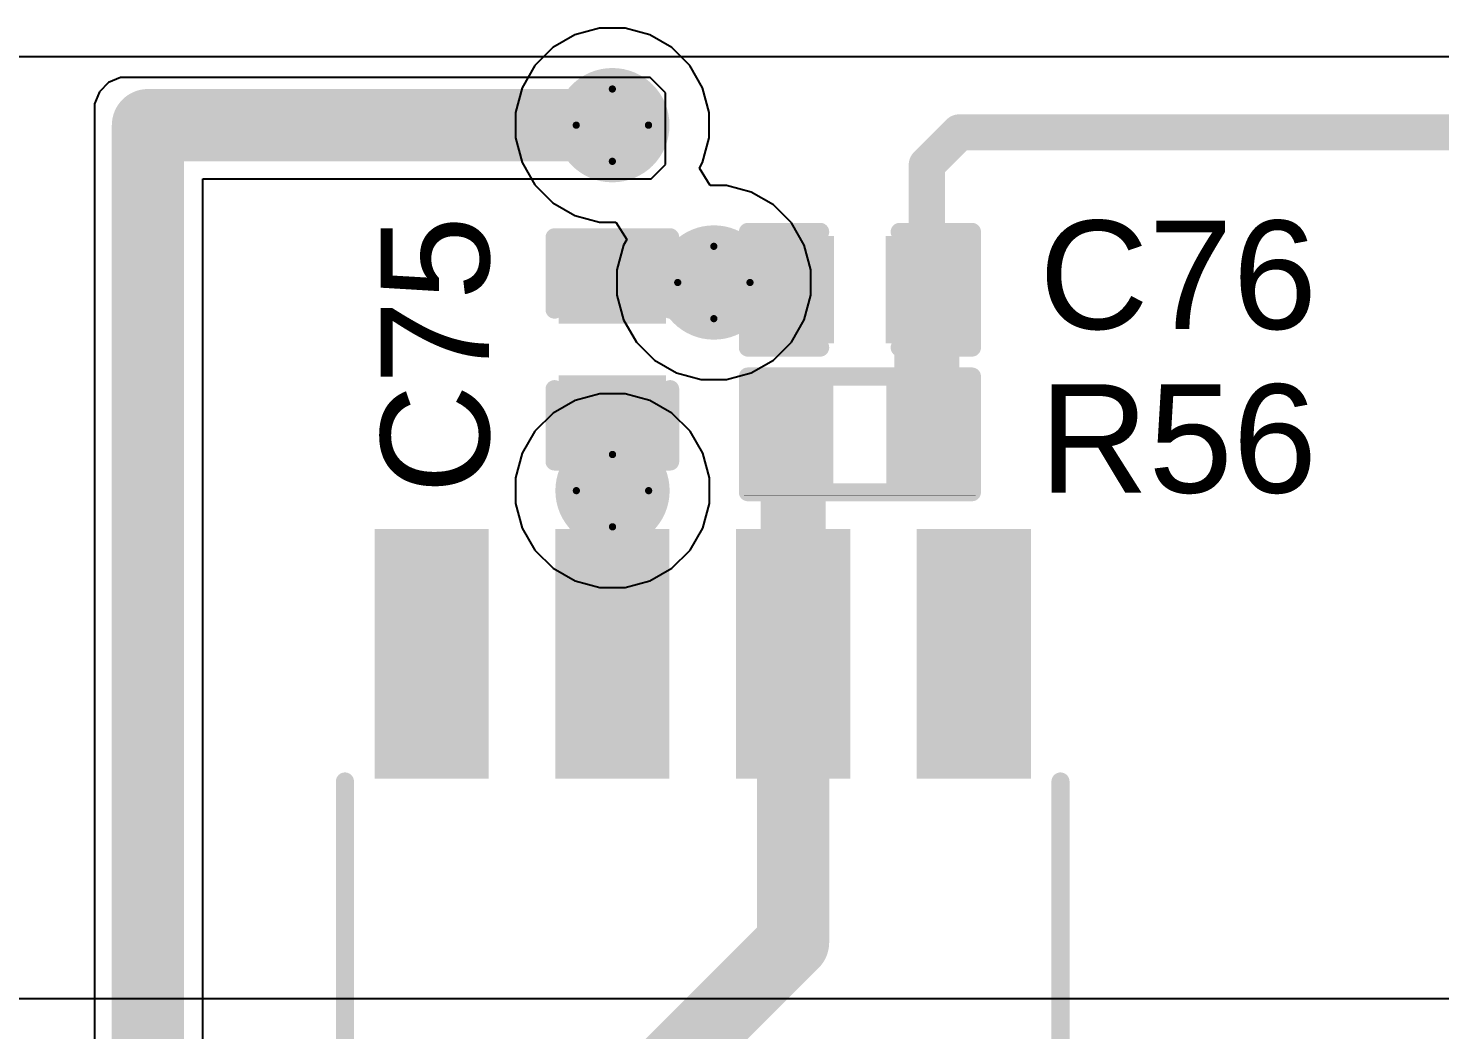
# Model space of a CAD drawing. Header units: inches. Extents: x -17.5 to 14.7, y -6.2 to 5.9.
# Drawn here: x 1.3503 to 1.7409, y 1.4118 to 1.6888 of the extents above; entities that cross this region are included whole.
import ezdxf

# ---------------------------------------------------------------- set-up
doc = ezdxf.new("R2010")
doc.units = ezdxf.units.IN
doc.header["$MEASUREMENT"] = 0
for name, color, linetype in [('Bottom Layer', 5, 'Continuous'), ('Bottom Solder', 6, 'Continuous'), ('Drill Drawing', 1, 'Continuous'), ('Ground Layer', 76, 'Continuous'), ('Power Layer', 16, 'Continuous'), ('Top Layer', 1, 'Continuous'), ('Top Overlay', 2, 'Continuous'), ('Top Paste', 8, 'Continuous'), ('Top Solder', 216, 'Continuous'), ('Via Holes', 16, 'Continuous')]:
    doc.layers.add(name, color=color, linetype=linetype)
doc.styles.add('Arial', font='', dxfattribs={"height": 0.2})
doc.styles.get('Arial').set_extended_font_data('Arial')

# ---------------------------------------------------------------- blocks, each defined once
blk = doc.blocks.new('SOIC_8_0_154___3_90___W______5')
at = {"layer": 'Top Layer'}
for points in [[(-0.13681, 0.06319), (-0.13681, 0.08681), (-0.07579, 0.08681), (-0.07579, 0.06319)], [(0.07579, 0.06319), (0.07579, 0.08681), (0.13681, 0.08681), (0.13681, 0.06319)], [(-0.13681, 0.01319), (-0.13681, 0.03681), (-0.07579, 0.03681), (-0.07579, 0.01319)], [(0.07579, 0.01319), (0.07579, 0.03681), (0.13681, 0.03681), (0.13681, 0.01319)], [(-0.13681, -0.03681), (-0.13681, -0.01319), (-0.07579, -0.01319), (-0.07579, -0.03681)], [(0.07579, -0.03681), (0.07579, -0.01319), (0.13681, -0.01319), (0.13681, -0.03681)], [(-0.13681, -0.08681), (-0.13681, -0.06319), (-0.07579, -0.06319), (-0.07579, -0.08681)], [(0.07579, -0.08681), (0.07579, -0.06319), (0.13681, -0.06319), (0.13681, -0.08681)]]:
    blk.add_hatch(color=1, dxfattribs=at).paths.add_polyline_path(points)
at = {"layer": 'Top Overlay'}
blk.add_hatch(color=2, dxfattribs=at).paths.add_polyline_path([(-0.07237, 0.06399), (-0.05837, 0.06399), (-0.05837, 0.08699), (-0.07237, 0.08699)])
at = {"layer": 'Top Paste'}
for points in [[(-0.13681, 0.06319), (-0.13681, 0.08681), (-0.07579, 0.08681), (-0.07579, 0.06319)], [(0.07579, 0.06319), (0.07579, 0.08681), (0.13681, 0.08681), (0.13681, 0.06319)], [(-0.13681, 0.01319), (-0.13681, 0.03681), (-0.07579, 0.03681), (-0.07579, 0.01319)], [(0.07579, 0.01319), (0.07579, 0.03681), (0.13681, 0.03681), (0.13681, 0.01319)], [(-0.13681, -0.03681), (-0.13681, -0.01319), (-0.07579, -0.01319), (-0.07579, -0.03681)], [(0.07579, -0.03681), (0.07579, -0.01319), (0.13681, -0.01319), (0.13681, -0.03681)], [(-0.13681, -0.08681), (-0.13681, -0.06319), (-0.07579, -0.06319), (-0.07579, -0.08681)], [(0.07579, -0.08681), (0.07579, -0.06319), (0.13681, -0.06319), (0.13681, -0.08681)]]:
    blk.add_hatch(color=8, dxfattribs=at).paths.add_polyline_path(points)
at = {"layer": 'Top Solder'}
for points in [[(-0.14081, 0.05919), (-0.14081, 0.09081), (-0.07179, 0.09081), (-0.07179, 0.05919)], [(0.07179, 0.05919), (0.07179, 0.09081), (0.14081, 0.09081), (0.14081, 0.05919)], [(-0.14081, 0.00919), (-0.14081, 0.04081), (-0.07179, 0.04081), (-0.07179, 0.00919)], [(0.07179, 0.00919), (0.07179, 0.04081), (0.14081, 0.04081), (0.14081, 0.00919)], [(-0.14081, -0.04081), (-0.14081, -0.00919), (-0.07179, -0.00919), (-0.07179, -0.04081)], [(0.07179, -0.04081), (0.07179, -0.00919), (0.14081, -0.00919), (0.14081, -0.04081)], [(-0.14081, -0.09081), (-0.14081, -0.05919), (-0.07179, -0.05919), (-0.07179, -0.09081)], [(0.07179, -0.09081), (0.07179, -0.05919), (0.14081, -0.05919), (0.14081, -0.09081)]]:
    blk.add_hatch(color=216, dxfattribs=at).paths.add_polyline_path(points)
at = {"layer": 'Top Overlay'}
for points in [[(-0.072, 0.099, 0.005, 0.005, 0), (0.071, 0.099, 0.005, 0.005, 0)], [(-0.14937, 0.081, 0.005, 0.005, 0), (-0.14937, 0.071, 0.005, 0.005, 0)], [(-0.14937, 0.081, 0.005, 0.005, 0), (-0.14437, 0.076, 0.005, 0.005, 0)], [(-0.14437, 0.076, 0.005, 0.005, 0), (-0.14937, 0.071, 0.005, 0.005, 0)], [(-0.072, -0.099, 0.005, 0.005, 0), (0.071, -0.099, 0.005, 0.005, 0)]]:
    blk.add_lwpolyline(points, format="xyseb", dxfattribs=at)
for points in [[(-0.07325, 0.099, 0.0025, 0.0025, 1), (-0.07075, 0.099, 0.0025, 0.0025, 1)], [(0.06975, 0.099, 0.0025, 0.0025, 1), (0.07225, 0.099, 0.0025, 0.0025, 1)], [(-0.15062, 0.081, 0.0025, 0.0025, 1), (-0.14812, 0.081, 0.0025, 0.0025, 1)], [(-0.15062, 0.081, 0.0025, 0.0025, 1), (-0.14812, 0.081, 0.0025, 0.0025, 1)], [(-0.14562, 0.076, 0.0025, 0.0025, 1), (-0.14312, 0.076, 0.0025, 0.0025, 1)], [(-0.14562, 0.076, 0.0025, 0.0025, 1), (-0.14312, 0.076, 0.0025, 0.0025, 1)], [(-0.15062, 0.071, 0.0025, 0.0025, 1), (-0.14812, 0.071, 0.0025, 0.0025, 1)], [(-0.15062, 0.071, 0.0025, 0.0025, 1), (-0.14812, 0.071, 0.0025, 0.0025, 1)], [(-0.07325, -0.099, 0.0025, 0.0025, 1), (-0.07075, -0.099, 0.0025, 0.0025, 1)], [(0.06975, -0.099, 0.0025, 0.0025, 1), (0.07225, -0.099, 0.0025, 0.0025, 1)]]:
    blk.add_lwpolyline(points, format="xyseb", close=True, dxfattribs=at)
blk = doc.blocks.new('R___0402_20')
at = {"layer": 'Top Layer'}
for points in [[(-0.0275, -0.0125), (-0.0275, 0.0125), (-0.0095, 0.0125), (-0.0095, -0.0125)], [(0.0095, -0.0125), (0.0095, 0.0125), (0.0275, 0.0125), (0.0275, -0.0125)]]:
    blk.add_hatch(color=1, dxfattribs=at).paths.add_polyline_path(points)
at = {"layer": 'Top Paste'}
for points in [[(-0.0275, -0.0125), (-0.0275, 0.0125), (-0.0095, 0.0125), (-0.0095, -0.0125)], [(0.0095, -0.0125), (0.0095, 0.0125), (0.0275, 0.0125), (0.0275, -0.0125)]]:
    blk.add_hatch(color=8, dxfattribs=at).paths.add_polyline_path(points)
at = {"layer": 'Top Solder'}
for points in [[(-0.02967, -0.01467), (-0.02967, 0.01467), (-0.00733, 0.01467), (-0.00733, -0.01467)], [(0.00733, -0.01467), (0.00733, 0.01467), (0.02967, 0.01467), (0.02967, -0.01467)]]:
    blk.add_hatch(color=216, dxfattribs=at).paths.add_polyline_path(points)
at = {"layer": 'Top Overlay'}
for points in [[(-0.031, -0.016, 0.005, 0.005, 0), (-0.031, 0.016, 0.005, 0.005, 0)], [(-0.031, 0.016, 0.005, 0.005, 0), (0.031, 0.016, 0.005, 0.005, 0)], [(0.031, -0.016, 0.005, 0.005, 0), (0.031, 0.016, 0.005, 0.005, 0)], [(-0.031, -0.016, 0.005, 0.005, 0), (0.031, -0.016, 0.005, 0.005, 0)], [(-0.032, -0.017, 0.000127, 0.000127, 0), (0.032, -0.017, 0.000127, 0.000127, 0)]]:
    blk.add_lwpolyline(points, format="xyseb", dxfattribs=at)
for points in [[(-0.03225, 0.016, 0.0025, 0.0025, 1), (-0.02975, 0.016, 0.0025, 0.0025, 1)], [(-0.03225, 0.016, 0.0025, 0.0025, 1), (-0.02975, 0.016, 0.0025, 0.0025, 1)], [(0.02975, 0.016, 0.0025, 0.0025, 1), (0.03225, 0.016, 0.0025, 0.0025, 1)], [(0.02975, 0.016, 0.0025, 0.0025, 1), (0.03225, 0.016, 0.0025, 0.0025, 1)], [(-0.03225, -0.016, 0.0025, 0.0025, 1), (-0.02975, -0.016, 0.0025, 0.0025, 1)], [(-0.03225, -0.016, 0.0025, 0.0025, 1), (-0.02975, -0.016, 0.0025, 0.0025, 1)], [(0.02975, -0.016, 0.0025, 0.0025, 1), (0.03225, -0.016, 0.0025, 0.0025, 1)], [(0.02975, -0.016, 0.0025, 0.0025, 1), (0.03225, -0.016, 0.0025, 0.0025, 1)], [(-0.03203, -0.017, 0.0000635, 0.0000635, 1), (-0.03197, -0.017, 0.0000635, 0.0000635, 1)], [(0.03197, -0.017, 0.0000635, 0.0000635, 1), (0.03203, -0.017, 0.0000635, 0.0000635, 1)]]:
    blk.add_lwpolyline(points, format="xyseb", close=True, dxfattribs=at)
blk = doc.blocks.new('C___0402_45')
at = {"layer": 'Top Layer'}
for points in [[(-0.0275, -0.0125), (-0.0275, 0.0125), (-0.0095, 0.0125), (-0.0095, -0.0125)], [(0.0095, -0.0125), (0.0095, 0.0125), (0.0275, 0.0125), (0.0275, -0.0125)]]:
    blk.add_hatch(color=1, dxfattribs=at).paths.add_polyline_path(points)
at = {"layer": 'Top Paste'}
for points in [[(-0.0275, -0.0125), (-0.0275, 0.0125), (-0.0095, 0.0125), (-0.0095, -0.0125)], [(0.0095, -0.0125), (0.0095, 0.0125), (0.0275, 0.0125), (0.0275, -0.0125)]]:
    blk.add_hatch(color=8, dxfattribs=at).paths.add_polyline_path(points)
at = {"layer": 'Top Solder'}
for points in [[(-0.02986, -0.01486), (-0.02986, 0.01486), (-0.00714, 0.01486), (-0.00714, -0.01486)], [(0.00714, -0.01486), (0.00714, 0.01486), (0.02986, 0.01486), (0.02986, -0.01486)]]:
    blk.add_hatch(color=216, dxfattribs=at).paths.add_polyline_path(points)
at = {"layer": 'Top Overlay'}
for points in [[(-0.031, 0.016, 0.005, 0.005, 0), (-0.011, 0.016, 0.005, 0.005, 0)], [(-0.031, -0.016, 0.005, 0.005, 0), (-0.031, 0.016, 0.005, 0.005, 0)], [(0.011, 0.016, 0.005, 0.005, 0), (0.031, 0.016, 0.005, 0.005, 0)], [(0.031, -0.016, 0.005, 0.005, 0), (0.031, 0.016, 0.005, 0.005, 0)], [(-0.031, -0.016, 0.005, 0.005, 0), (-0.011, -0.016, 0.005, 0.005, 0)], [(0.011, -0.016, 0.005, 0.005, 0), (0.031, -0.016, 0.005, 0.005, 0)]]:
    blk.add_lwpolyline(points, format="xyseb", dxfattribs=at)
for points in [[(-0.03225, 0.016, 0.0025, 0.0025, 1), (-0.02975, 0.016, 0.0025, 0.0025, 1)], [(-0.03225, 0.016, 0.0025, 0.0025, 1), (-0.02975, 0.016, 0.0025, 0.0025, 1)], [(-0.01225, 0.016, 0.0025, 0.0025, 1), (-0.00975, 0.016, 0.0025, 0.0025, 1)], [(0.00975, 0.016, 0.0025, 0.0025, 1), (0.01225, 0.016, 0.0025, 0.0025, 1)], [(0.02975, 0.016, 0.0025, 0.0025, 1), (0.03225, 0.016, 0.0025, 0.0025, 1)], [(0.02975, 0.016, 0.0025, 0.0025, 1), (0.03225, 0.016, 0.0025, 0.0025, 1)], [(-0.03225, -0.016, 0.0025, 0.0025, 1), (-0.02975, -0.016, 0.0025, 0.0025, 1)], [(-0.03225, -0.016, 0.0025, 0.0025, 1), (-0.02975, -0.016, 0.0025, 0.0025, 1)], [(-0.01225, -0.016, 0.0025, 0.0025, 1), (-0.00975, -0.016, 0.0025, 0.0025, 1)], [(0.00975, -0.016, 0.0025, 0.0025, 1), (0.01225, -0.016, 0.0025, 0.0025, 1)], [(0.02975, -0.016, 0.0025, 0.0025, 1), (0.03225, -0.016, 0.0025, 0.0025, 1)], [(0.02975, -0.016, 0.0025, 0.0025, 1), (0.03225, -0.016, 0.0025, 0.0025, 1)]]:
    blk.add_lwpolyline(points, format="xyseb", close=True, dxfattribs=at)
blk = doc.blocks.new('C___0402_46')
at = {"layer": 'Top Layer'}
for points in [[(-0.0275, -0.0125), (-0.0275, 0.0125), (-0.0095, 0.0125), (-0.0095, -0.0125)], [(0.0095, -0.0125), (0.0095, 0.0125), (0.0275, 0.0125), (0.0275, -0.0125)]]:
    blk.add_hatch(color=1, dxfattribs=at).paths.add_polyline_path(points)
at = {"layer": 'Top Paste'}
for points in [[(-0.0275, -0.0125), (-0.0275, 0.0125), (-0.0095, 0.0125), (-0.0095, -0.0125)], [(0.0095, -0.0125), (0.0095, 0.0125), (0.0275, 0.0125), (0.0275, -0.0125)]]:
    blk.add_hatch(color=8, dxfattribs=at).paths.add_polyline_path(points)
at = {"layer": 'Top Solder'}
for points in [[(-0.02986, -0.01486), (-0.02986, 0.01486), (-0.00714, 0.01486), (-0.00714, -0.01486)], [(0.00714, -0.01486), (0.00714, 0.01486), (0.02986, 0.01486), (0.02986, -0.01486)]]:
    blk.add_hatch(color=216, dxfattribs=at).paths.add_polyline_path(points)
at = {"layer": 'Top Overlay'}
for points in [[(-0.031, 0.016, 0.005, 0.005, 0), (-0.011, 0.016, 0.005, 0.005, 0)], [(-0.031, 0.016, 0.005, 0.005, 0), (-0.031, -0.016, 0.005, 0.005, 0)], [(0.011, 0.016, 0.005, 0.005, 0), (0.031, 0.016, 0.005, 0.005, 0)], [(0.031, 0.016, 0.005, 0.005, 0), (0.031, -0.016, 0.005, 0.005, 0)], [(-0.031, -0.016, 0.005, 0.005, 0), (-0.011, -0.016, 0.005, 0.005, 0)], [(0.011, -0.016, 0.005, 0.005, 0), (0.031, -0.016, 0.005, 0.005, 0)]]:
    blk.add_lwpolyline(points, format="xyseb", dxfattribs=at)
for points in [[(-0.03225, 0.016, 0.0025, 0.0025, 1), (-0.02975, 0.016, 0.0025, 0.0025, 1)], [(-0.03225, 0.016, 0.0025, 0.0025, 1), (-0.02975, 0.016, 0.0025, 0.0025, 1)], [(-0.01225, 0.016, 0.0025, 0.0025, 1), (-0.00975, 0.016, 0.0025, 0.0025, 1)], [(0.00975, 0.016, 0.0025, 0.0025, 1), (0.01225, 0.016, 0.0025, 0.0025, 1)], [(0.02975, 0.016, 0.0025, 0.0025, 1), (0.03225, 0.016, 0.0025, 0.0025, 1)], [(0.02975, 0.016, 0.0025, 0.0025, 1), (0.03225, 0.016, 0.0025, 0.0025, 1)], [(-0.03225, -0.016, 0.0025, 0.0025, 1), (-0.02975, -0.016, 0.0025, 0.0025, 1)], [(-0.03225, -0.016, 0.0025, 0.0025, 1), (-0.02975, -0.016, 0.0025, 0.0025, 1)], [(-0.01225, -0.016, 0.0025, 0.0025, 1), (-0.00975, -0.016, 0.0025, 0.0025, 1)], [(0.00975, -0.016, 0.0025, 0.0025, 1), (0.01225, -0.016, 0.0025, 0.0025, 1)], [(0.02975, -0.016, 0.0025, 0.0025, 1), (0.03225, -0.016, 0.0025, 0.0025, 1)], [(0.02975, -0.016, 0.0025, 0.0025, 1), (0.03225, -0.016, 0.0025, 0.0025, 1)]]:
    blk.add_lwpolyline(points, format="xyseb", close=True, dxfattribs=at)

msp = doc.modelspace()

# ---------------------------------------------------------------- hatches: boundary and pattern name
at = {"layer": 'Bottom Layer'}
h = msp.add_hatch(color=5, dxfattribs=at)
edge = h.paths.add_edge_path()
edge.add_arc((1.51191, 1.66198), 0.01181, 0, 360)
h = msp.add_hatch(color=5, dxfattribs=at)
edge = h.paths.add_edge_path()
edge.add_arc((1.54, 1.61847), 0.01181, 0, 360)
h = msp.add_hatch(color=5, dxfattribs=at)
edge = h.paths.add_edge_path()
edge.add_arc((1.51195, 1.5609), 0.01181, 0, 360)
at = {"layer": 'Bottom Solder'}
h = msp.add_hatch(color=6, dxfattribs=at)
edge = h.paths.add_edge_path()
edge.add_arc((1.51191, 1.66198), 0.01581, 0, 360)
h = msp.add_hatch(color=6, dxfattribs=at)
edge = h.paths.add_edge_path()
edge.add_arc((1.54, 1.61847), 0.01581, 0, 360)
h = msp.add_hatch(color=6, dxfattribs=at)
edge = h.paths.add_edge_path()
edge.add_arc((1.51195, 1.5609), 0.01581, 0, 360)
at = {"layer": 'Ground Layer'}
h = msp.add_hatch(color=76, dxfattribs=at)
edge = h.paths.add_edge_path()
edge.add_arc((1.51191, 1.66198), 0.01181, 0, 360)
h = msp.add_hatch(color=76, dxfattribs=at)
edge = h.paths.add_edge_path()
edge.add_arc((1.54, 1.61847), 0.01181, 0, 360)
h = msp.add_hatch(color=76, dxfattribs=at)
edge = h.paths.add_edge_path()
edge.add_arc((1.51195, 1.5609), 0.01181, 0, 360)
at = {"layer": 'Power Layer'}
h = msp.add_hatch(color=16, dxfattribs=at)
edge = h.paths.add_edge_path()
edge.add_arc((1.51191, 1.66198), 0.01181, 0, 360)
h = msp.add_hatch(color=16, dxfattribs=at)
edge = h.paths.add_edge_path()
edge.add_arc((1.54, 1.61847), 0.01181, 0, 360)
h = msp.add_hatch(color=16, dxfattribs=at)
edge = h.paths.add_edge_path()
edge.add_arc((1.51195, 1.5609), 0.01181, 0, 360)
at = {"layer": 'Top Layer'}
h = msp.add_hatch(color=1, dxfattribs=at)
edge = h.paths.add_edge_path()
edge.add_arc((1.51191, 1.66198), 0.01181, 0, 360)
h = msp.add_hatch(color=1, dxfattribs=at)
edge = h.paths.add_edge_path()
edge.add_arc((1.54, 1.61847), 0.01181, 0, 360)
for points in [[(1.54, 1.60648), (1.57091, 1.60648), (1.57091, 1.63037), (1.54, 1.63037)], [(1.58991, 1.56397), (1.60791, 1.56397), (1.60791, 1.63096), (1.58991, 1.63096)], [(1.4994, 1.609), (1.54, 1.609), (1.54, 1.6275), (1.4994, 1.6275)], [(1.55291, 1.56377), (1.57091, 1.56377), (1.57091, 1.58877), (1.55291, 1.58877)], [(1.5001, 1.51577), (1.52372, 1.51577), (1.52372, 1.58147), (1.5001, 1.58147)], [(1.55291, 1.51577), (1.57091, 1.51577), (1.57091, 1.57627), (1.55291, 1.57627)]]:
    msp.add_hatch(color=1, dxfattribs=at).paths.add_polyline_path(points)
h = msp.add_hatch(color=1, dxfattribs=at)
edge = h.paths.add_edge_path()
edge.add_arc((1.51195, 1.5609), 0.01181, 0, 360)
at = {"layer": 'Top Solder'}
h = msp.add_hatch(color=216, dxfattribs=at)
edge = h.paths.add_edge_path()
edge.add_arc((1.51191, 1.66198), 0.01581, 0, 360)
h = msp.add_hatch(color=216, dxfattribs=at)
edge = h.paths.add_edge_path()
edge.add_arc((1.54, 1.61847), 0.01581, 0, 360)
h = msp.add_hatch(color=216, dxfattribs=at)
edge = h.paths.add_edge_path()
edge.add_arc((1.51195, 1.5609), 0.01581, 0, 360)
at = {"layer": 'Via Holes'}
h = msp.add_hatch(color=7, dxfattribs=at)
edge = h.paths.add_edge_path()
edge.add_arc((1.51191, 1.66198), 0.00591, 0, 360)
h = msp.add_hatch(color=7, dxfattribs=at)
edge = h.paths.add_edge_path()
edge.add_arc((1.54, 1.61847), 0.00591, 0, 360)
h = msp.add_hatch(color=7, dxfattribs=at)
edge = h.paths.add_edge_path()
edge.add_arc((1.51195, 1.5609), 0.00591, 0, 360)

# ---------------------------------------------------------------- linework, layer by layer
at = {"layer": 'Bottom Layer'}
for p, q in [((1.25893, 1.68094), (1.94038, 1.68094)), ((1.5016, 1.58588), (1.49549, 1.58235)), ((1.50842, 1.58771), (1.5016, 1.58588)), ((1.51548, 1.58771), (1.50842, 1.58771)), ((1.5223, 1.58588), (1.51548, 1.58771)), ((1.52841, 1.58235), (1.5223, 1.58588)), ((1.49549, 1.58235), (1.49049, 1.57736)), ((1.5334, 1.57736), (1.52841, 1.58235)), ((1.49049, 1.57736), (1.48696, 1.57125)), ((1.53693, 1.57125), (1.5334, 1.57736)), ((1.48696, 1.57125), (1.48514, 1.56443)), ((1.53876, 1.56443), (1.53693, 1.57125)), ((1.48514, 1.56443), (1.48514, 1.55737)), ((1.53876, 1.55737), (1.53876, 1.56443)), ((1.48514, 1.55737), (1.48696, 1.55055)), ((1.53693, 1.55055), (1.53876, 1.55737)), ((1.48696, 1.55055), (1.49049, 1.54444)), ((1.5334, 1.54444), (1.53693, 1.55055)), ((1.49049, 1.54444), (1.49549, 1.53945)), ((1.52841, 1.53945), (1.5334, 1.54444)), ((1.49549, 1.53945), (1.5016, 1.53592)), ((1.5223, 1.53592), (1.52841, 1.53945)), ((1.5016, 1.53592), (1.50842, 1.53409)), ((1.51548, 1.53409), (1.5223, 1.53592)), ((1.50842, 1.53409), (1.51548, 1.53409)), ((1.93155, 1.42039), (1.24663, 1.42039))]:
    msp.add_line(p, q, dxfattribs=at)
at = {"layer": 'Drill Drawing'}
for points in [[(1.50191, 1.66198, 0.002, 0.002, 0), (1.51191, 1.67198, 0.002, 0.002, 0)], [(1.51191, 1.67198, 0.002, 0.002, 0), (1.52191, 1.66198, 0.002, 0.002, 0)], [(1.50191, 1.66198, 0.002, 0.002, 0), (1.51191, 1.65198, 0.002, 0.002, 0)], [(1.51191, 1.65198, 0.002, 0.002, 0), (1.52191, 1.66198, 0.002, 0.002, 0)], [(1.53, 1.61847, 0.002, 0.002, 0), (1.54, 1.62847, 0.002, 0.002, 0)], [(1.54, 1.62847, 0.002, 0.002, 0), (1.55, 1.61847, 0.002, 0.002, 0)], [(1.53, 1.61847, 0.002, 0.002, 0), (1.54, 1.60847, 0.002, 0.002, 0)], [(1.54, 1.60847, 0.002, 0.002, 0), (1.55, 1.61847, 0.002, 0.002, 0)], [(1.50195, 1.5609, 0.002, 0.002, 0), (1.51195, 1.5709, 0.002, 0.002, 0)], [(1.51195, 1.5709, 0.002, 0.002, 0), (1.52195, 1.5609, 0.002, 0.002, 0)], [(1.50195, 1.5609, 0.002, 0.002, 0), (1.51195, 1.5509, 0.002, 0.002, 0)], [(1.51195, 1.5509, 0.002, 0.002, 0), (1.52195, 1.5609, 0.002, 0.002, 0)]]:
    msp.add_lwpolyline(points, format="xyseb", dxfattribs=at)
for points in [[(1.51141, 1.67198, 0.001, 0.001, 1), (1.51241, 1.67198, 0.001, 0.001, 1)], [(1.51141, 1.67198, 0.001, 0.001, 1), (1.51241, 1.67198, 0.001, 0.001, 1)], [(1.50141, 1.66198, 0.001, 0.001, 1), (1.50241, 1.66198, 0.001, 0.001, 1)], [(1.50141, 1.66198, 0.001, 0.001, 1), (1.50241, 1.66198, 0.001, 0.001, 1)], [(1.52141, 1.66198, 0.001, 0.001, 1), (1.52241, 1.66198, 0.001, 0.001, 1)], [(1.52141, 1.66198, 0.001, 0.001, 1), (1.52241, 1.66198, 0.001, 0.001, 1)], [(1.51141, 1.65198, 0.001, 0.001, 1), (1.51241, 1.65198, 0.001, 0.001, 1)], [(1.51141, 1.65198, 0.001, 0.001, 1), (1.51241, 1.65198, 0.001, 0.001, 1)], [(1.5395, 1.62847, 0.001, 0.001, 1), (1.5405, 1.62847, 0.001, 0.001, 1)], [(1.5395, 1.62847, 0.001, 0.001, 1), (1.5405, 1.62847, 0.001, 0.001, 1)], [(1.5295, 1.61847, 0.001, 0.001, 1), (1.5305, 1.61847, 0.001, 0.001, 1)], [(1.5295, 1.61847, 0.001, 0.001, 1), (1.5305, 1.61847, 0.001, 0.001, 1)], [(1.5495, 1.61847, 0.001, 0.001, 1), (1.5505, 1.61847, 0.001, 0.001, 1)], [(1.5495, 1.61847, 0.001, 0.001, 1), (1.5505, 1.61847, 0.001, 0.001, 1)], [(1.5395, 1.60847, 0.001, 0.001, 1), (1.5405, 1.60847, 0.001, 0.001, 1)], [(1.5395, 1.60847, 0.001, 0.001, 1), (1.5405, 1.60847, 0.001, 0.001, 1)], [(1.51145, 1.5709, 0.001, 0.001, 1), (1.51245, 1.5709, 0.001, 0.001, 1)], [(1.51145, 1.5709, 0.001, 0.001, 1), (1.51245, 1.5709, 0.001, 0.001, 1)], [(1.50145, 1.5609, 0.001, 0.001, 1), (1.50245, 1.5609, 0.001, 0.001, 1)], [(1.50145, 1.5609, 0.001, 0.001, 1), (1.50245, 1.5609, 0.001, 0.001, 1)], [(1.52145, 1.5609, 0.001, 0.001, 1), (1.52245, 1.5609, 0.001, 0.001, 1)], [(1.52145, 1.5609, 0.001, 0.001, 1), (1.52245, 1.5609, 0.001, 0.001, 1)], [(1.51145, 1.5509, 0.001, 0.001, 1), (1.51245, 1.5509, 0.001, 0.001, 1)], [(1.51145, 1.5509, 0.001, 0.001, 1), (1.51245, 1.5509, 0.001, 0.001, 1)]]:
    msp.add_lwpolyline(points, format="xyseb", close=True, dxfattribs=at)
at = {"layer": 'Ground Layer'}
for p, q in [((1.5016, 1.58588), (1.49549, 1.58235)), ((1.50842, 1.58771), (1.5016, 1.58588)), ((1.51548, 1.58771), (1.50842, 1.58771)), ((1.5223, 1.58588), (1.51548, 1.58771)), ((1.52841, 1.58235), (1.5223, 1.58588)), ((1.49549, 1.58235), (1.49049, 1.57736)), ((1.5334, 1.57736), (1.52841, 1.58235)), ((1.49049, 1.57736), (1.48696, 1.57125)), ((1.53693, 1.57125), (1.5334, 1.57736)), ((1.48696, 1.57125), (1.48514, 1.56443)), ((1.53876, 1.56443), (1.53693, 1.57125)), ((1.48514, 1.56443), (1.48514, 1.55737)), ((1.53876, 1.55737), (1.53876, 1.56443)), ((1.48514, 1.55737), (1.48696, 1.55055)), ((1.53693, 1.55055), (1.53876, 1.55737)), ((1.48696, 1.55055), (1.49049, 1.54444)), ((1.5334, 1.54444), (1.53693, 1.55055)), ((1.49049, 1.54444), (1.49549, 1.53945)), ((1.52841, 1.53945), (1.5334, 1.54444)), ((1.49549, 1.53945), (1.5016, 1.53592)), ((1.5223, 1.53592), (1.52841, 1.53945)), ((1.5016, 1.53592), (1.50842, 1.53409)), ((1.51548, 1.53409), (1.5223, 1.53592)), ((1.50842, 1.53409), (1.51548, 1.53409))]:
    msp.add_line(p, q, dxfattribs=at)
at = {"layer": 'Power Layer'}
for p, q in [((1.50838, 1.68879), (1.50156, 1.68696)), ((1.51544, 1.68879), (1.50838, 1.68879)), ((1.52226, 1.68696), (1.51544, 1.68879)), ((1.49545, 1.68343), (1.49045, 1.67844)), ((1.50156, 1.68696), (1.49545, 1.68343)), ((1.52837, 1.68343), (1.52226, 1.68696)), ((1.53336, 1.67844), (1.52837, 1.68343)), ((1.49045, 1.67844), (1.48692, 1.67233)), ((1.53689, 1.67233), (1.53336, 1.67844)), ((1.48692, 1.67233), (1.4851, 1.66551)), ((1.53872, 1.66551), (1.53689, 1.67233)), ((1.4851, 1.66551), (1.4851, 1.65845)), ((1.53872, 1.65845), (1.53872, 1.66551)), ((1.4851, 1.65845), (1.48692, 1.65163)), ((1.53689, 1.65163), (1.53872, 1.65845)), ((1.48692, 1.65163), (1.49045, 1.64551)), ((1.536, 1.65008), (1.53689, 1.65163)), ((1.539, 1.64528), (1.536, 1.65008)), ((1.49045, 1.64551), (1.49545, 1.64052)), ((1.54353, 1.64528), (1.539, 1.64528)), ((1.55035, 1.64345), (1.54353, 1.64528)), ((1.49545, 1.64052), (1.50156, 1.63699)), ((1.55646, 1.63992), (1.55035, 1.64345)), ((1.50156, 1.63699), (1.50838, 1.63517)), ((1.56145, 1.63493), (1.55646, 1.63992)), ((1.50838, 1.63517), (1.51291, 1.63517)), ((1.51291, 1.63517), (1.51591, 1.63036)), ((1.56498, 1.62882), (1.56145, 1.63493)), ((1.51502, 1.62882), (1.51319, 1.622)), ((1.51591, 1.63036), (1.51502, 1.62882)), ((1.56681, 1.622), (1.56498, 1.62882)), ((1.51319, 1.622), (1.51319, 1.61494)), ((1.56681, 1.61494), (1.56681, 1.622)), ((1.51319, 1.61494), (1.51502, 1.60812)), ((1.56498, 1.60812), (1.56681, 1.61494)), ((1.51502, 1.60812), (1.51855, 1.602)), ((1.56145, 1.602), (1.56498, 1.60812)), ((1.51855, 1.602), (1.52354, 1.59701)), ((1.55646, 1.59701), (1.56145, 1.602)), ((1.52354, 1.59701), (1.52965, 1.59348)), ((1.55035, 1.59348), (1.55646, 1.59701)), ((1.52965, 1.59348), (1.53647, 1.59166)), ((1.53647, 1.59166), (1.54353, 1.59166)), ((1.54353, 1.59166), (1.55035, 1.59348))]:
    msp.add_line(p, q, dxfattribs=at)
at = {"layer": 'Top Layer'}
for p, q in [((1.37251, 1.67376), (1.36998, 1.67122)), ((1.37582, 1.67513), (1.37251, 1.67376)), ((1.37761, 1.67513), (1.37582, 1.67513)), ((1.52241, 1.67513), (1.37761, 1.67513)), ((1.52661, 1.67093), (1.52241, 1.67513)), ((1.36998, 1.67122), (1.36861, 1.66792)), ((1.36861, 1.66792), (1.36861, 1.66613)), ((1.52661, 1.65113), (1.52661, 1.67093)), ((1.36861, 1.66613), (1.36861, 1.66613)), ((1.36861, 1.66613), (1.36861, 1.18113)), ((1.52261, 1.64713), (1.52661, 1.65113)), ((1.39861, 1.2015), (1.3986, 1.64713)), ((1.3986, 1.64713), (1.52261, 1.64713))]:
    msp.add_line(p, q, dxfattribs=at)
for points in [[(1.38341, 1.66198, 0.02, 0.02, 0), (1.51191, 1.66198, 0.02, 0.02, 0)], [(1.38341, 1.1868, 0.02, 0.02, 0), (1.38341, 1.66198, 0.02, 0.02, 0)], [(1.59891, 1.65098, 0.01, 0.01, 0), (1.60791, 1.65998, 0.01, 0.01, 0)], [(1.60791, 1.65998, 0.01, 0.01, 0), (1.93545, 1.65998, 0.01, 0.01, 0)], [(1.59891, 1.61647, 0.01, 0.01, 0), (1.59891, 1.65098, 0.01, 0.01, 0)], [(1.56191, 1.43596, 0.02, 0.02, 0), (1.56191, 1.51577, 0.02, 0.02, 0)], [(1.51191, 1.38596, 0.02, 0.02, 0), (1.56191, 1.43596, 0.02, 0.02, 0)]]:
    msp.add_lwpolyline(points, format="xyseb", dxfattribs=at)
for points in [[(1.37841, 1.66198, 0.01, 0.01, 1), (1.38841, 1.66198, 0.01, 0.01, 1)], [(1.37841, 1.66198, 0.01, 0.01, 1), (1.38841, 1.66198, 0.01, 0.01, 1)], [(1.50691, 1.66198, 0.01, 0.01, 1), (1.51691, 1.66198, 0.01, 0.01, 1)], [(1.60541, 1.65998, 0.005, 0.005, 1), (1.61041, 1.65998, 0.005, 0.005, 1)], [(1.60541, 1.65998, 0.005, 0.005, 1), (1.61041, 1.65998, 0.005, 0.005, 1)], [(1.59641, 1.65098, 0.005, 0.005, 1), (1.60141, 1.65098, 0.005, 0.005, 1)], [(1.59641, 1.65098, 0.005, 0.005, 1), (1.60141, 1.65098, 0.005, 0.005, 1)], [(1.59641, 1.61647, 0.005, 0.005, 1), (1.60141, 1.61647, 0.005, 0.005, 1)], [(1.55691, 1.51577, 0.01, 0.01, 1), (1.56691, 1.51577, 0.01, 0.01, 1)], [(1.55691, 1.43596, 0.01, 0.01, 1), (1.56691, 1.43596, 0.01, 0.01, 1)], [(1.55691, 1.43596, 0.01, 0.01, 1), (1.56691, 1.43596, 0.01, 0.01, 1)]]:
    msp.add_lwpolyline(points, format="xyseb", close=True, dxfattribs=at)
at = {"layer": 'Top Solder'}
for points in [[(1.38341, 1.66198, 0.02, 0.02, 0), (1.51191, 1.66198, 0.02, 0.02, 0)], [(1.38341, 1.1868, 0.02, 0.02, 0), (1.38341, 1.66198, 0.02, 0.02, 0)]]:
    msp.add_lwpolyline(points, format="xyseb", dxfattribs=at)
for points in [[(1.37841, 1.66198, 0.01, 0.01, 1), (1.38841, 1.66198, 0.01, 0.01, 1)], [(1.37841, 1.66198, 0.01, 0.01, 1), (1.38841, 1.66198, 0.01, 0.01, 1)], [(1.50691, 1.66198, 0.01, 0.01, 1), (1.51691, 1.66198, 0.01, 0.01, 1)]]:
    msp.add_lwpolyline(points, format="xyseb", close=True, dxfattribs=at)

# ---------------------------------------------------------------- block references
at = {"rotation": 90}
for name, p in [('C___0402_46', (1.51191, 1.59997)), ('SOIC_8_0_154___3_90___W______5', (1.53691, 1.40947))]:
    msp.add_blockref(name, p, dxfattribs=at)
for name, p in [('C___0402_45', (1.58041, 1.61647)), ('R___0402_20', (1.58041, 1.57647))]:
    msp.add_blockref(name, p)

# ---------------------------------------------------------------- texts
at = {"layer": 'Top Overlay', "style": 'Arial'}
for s, rotation, p in [('C75', 90, (1.47782, 1.55999)), ('C76', 360, (1.63001, 1.6056)), ('R56', 360, (1.63001, 1.56033))]:
    msp.add_text(s, height=0.03, rotation=rotation, dxfattribs=at).set_placement(p)

doc.saveas('drawing.dxf')
